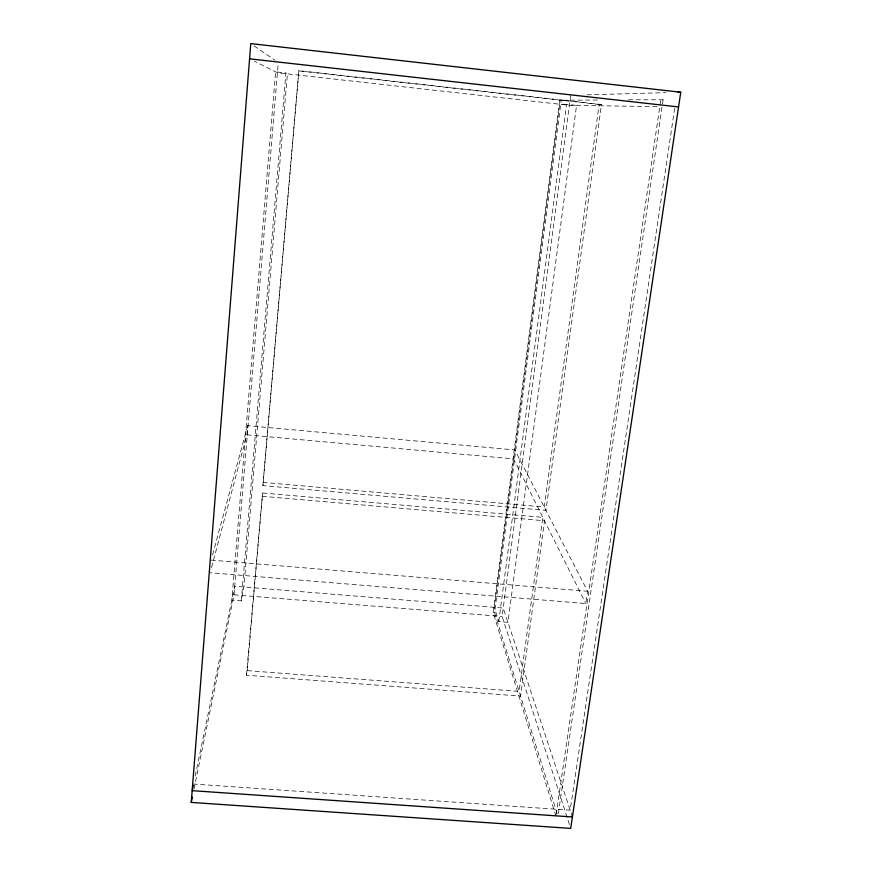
<?xml version="1.0" encoding="UTF-8"?>
<svg xmlns="http://www.w3.org/2000/svg" width="872" height="872" viewBox="0 0 872 872"><rect width="100%" height="100%" fill="white"/><g stroke="black" fill="none" stroke-linecap="round" stroke-linejoin="round"><path stroke-width="0.65" stroke-dasharray="4.36 3.27" d="M211.558 567.498L246.885 434.834L247.648 425.689L514.84 449.941L587.619 591.26L585.821 603.544L210.163 572.751M193.987 789.106L234.012 594.824L278.288 62.501M241.272 600.863L285.907 72.986L275.607 71.842L231.832 600.11L241.272 600.863L243.888 586.987L287.411 73.858L285.907 72.986M246.471 675.211L262.592 492.996L542.831 517.347L519.08 691.398L247.19 670.623L246.471 675.211L520.54 696.085L544.531 520.748L261.982 496.255M262.897 485.628L298.856 70.654L601.462 104.498L545.948 510.349L262.897 485.628L298.856 70.654M247.19 670.623L262.592 492.996M555.922 816.061L493.127 612.558L559.65 100.269L600.11 99.986M557.132 813.609L494.577 612.678L561.219 100.444L559.65 100.269M498.795 621.583L566.593 104.313L576.545 105.425L507.94 622.325L498.795 621.583L494.326 607.348L559.693 104.237L566.593 104.313M569.449 824.52L502.119 616.482L570.669 95.299M601.462 104.498L599.14 104.477L544.237 507.014L263.497 482.456M556.118 814.71L660.823 99.561L663.091 99.811L558.135 814.851M674.688 108.237L570.168 810.208L193.551 784.015M195.208 776.069L234.721 586.246L503.22 608.067L572.032 815.843M212.572 554.897L247.648 425.689M586.976 94.841L665.805 92.65M628.439 99.79L663.091 99.811M656.987 106.624L569.351 105.316L277.427 72.747L254.417 61.236M493.127 612.558L494.577 612.678M234.012 594.824L502.119 616.482M211.155 560.118L587.619 591.26M246.885 434.834L513.673 458.901L585.821 603.544M299.183 70.937L599.14 104.477M254.068 45.867L274.985 60.233"/><path stroke-width="1.31" d="M191.24 802.414L250.765 43.6L680.76 92.236L570.702 828.4L191.24 802.414L192.341 797.095M192.44 789.345L193.279 785.345M678.034 92.312L680.76 92.236M192.167 790.664L572.403 816.966M249.577 58.816L678.558 106.951"/></g></svg>
